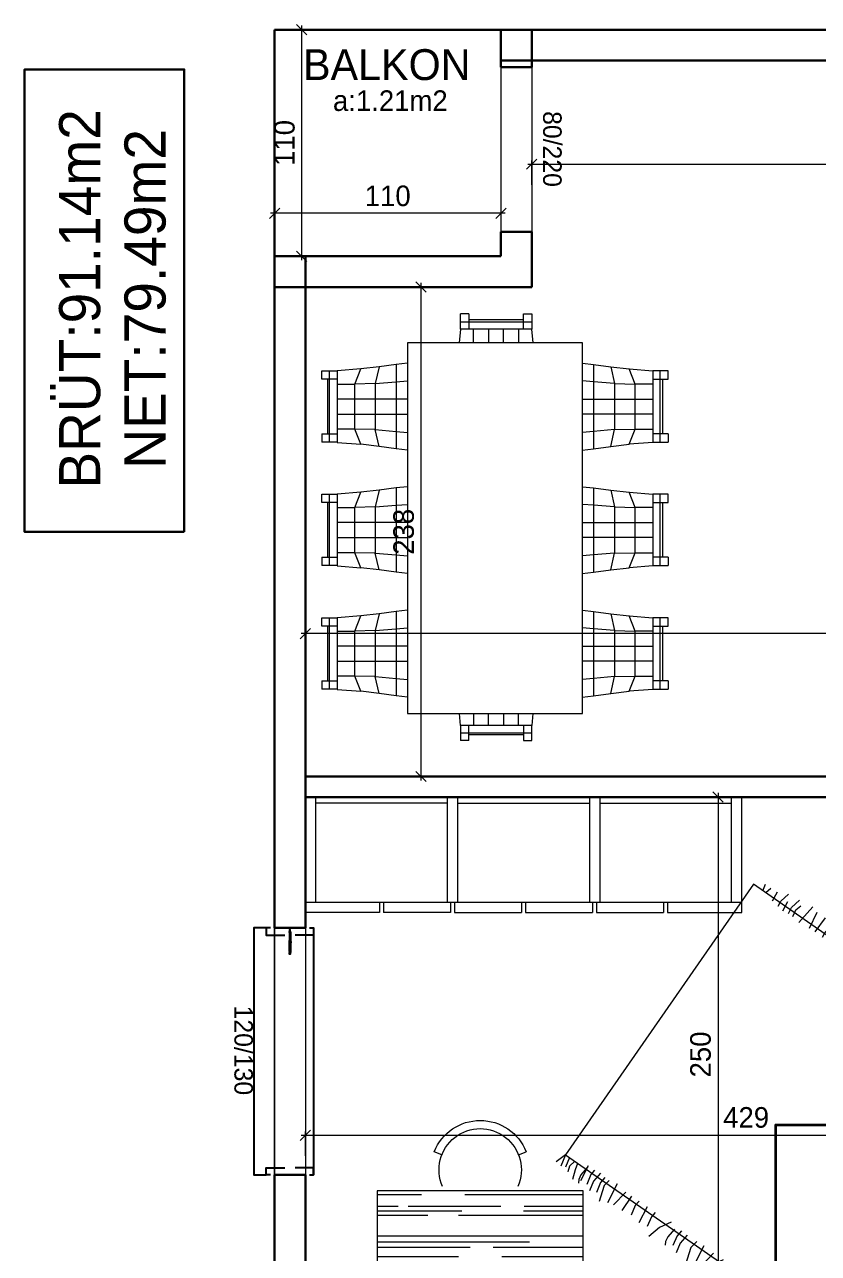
# Model space of a CAD drawing. Header units: centimetres. Extents: x 562865 to 1310255, y -148070 to 32737.
# Drawn here: x 620935 to 621321, y 24569 to 25166 of the extents above; entities that cross this region are included whole.
import ezdxf
from ezdxf.enums import TextEntityAlignment as Align

# ---------------------------------------------------------------- set-up
doc = ezdxf.new("R2010")
doc.units = ezdxf.units.CM
doc.header["$LTSCALE"] = 2.5
doc.layers.get('0').update_dxf_attribs({"color": 86})
for name, color, linetype in [('alan', 7, 'Continuous'), ('kapi-yazi', 7, 'Continuous'), ('mahal', 7, 'Continuous'), ('penc-yazi', 7, 'Continuous'), ('pencere', 7, 'Continuous')]:
    doc.layers.add(name, color=color, linetype=linetype)
for name, color, linetype, lineweight in [('DUVAR', 4, 'Continuous', 30), ('duvar-kesim', 7, 'Continuous', 0), ('GÖRÜNÜŞLER', 96, 'Continuous', 25), ('iç ölçü', 106, 'Continuous', 18)]:
    doc.layers.add(name, color=color, linetype=linetype, lineweight=lineweight)
doc.styles.add('PINAR', font='comic.ttf')
doc.dimstyles.new('TEMİZ ÖLÇÜ', dxfattribs={"dimtxt": 10, "dimasz": 5, "dimexe": 1.8, "dimexo": 0.625, "dimgap": 3, "dimtad": 1, "dimdec": 0, "dimrnd": 0.5, "dimzin": 1, "dimdsep": 46, "dimtxsty": 'PINAR', "dimblk": 'OBLIQUE', "dimcen": 0.9, "dimdle": 2, "dimclrd": 256, "dimclre": 256, "dimclrt": 7, "dimadec": 0, "dimazin": 0, "dimtfac": 1, "dimtdec": 0, "dimtofl": 0, "dimtmove": 2, "dimatfit": 2, "dimfxl": 10, "dimfxlon": 1, "dimlwd": -1, "dimlwe": -1, "dimarcsym": 0})

# ---------------------------------------------------------------- blocks, each defined once
blk = doc.blocks.new('_Oblique')
at = {"color": 0, "linetype": 'ByBlock', "lineweight": -2}
blk.add_line((-0.5, -0.5), (0.5, 0.5), dxfattribs=at)
blk = doc.blocks.new('*D1534')
at = {"layer": 'Defpoints', "color": 0}
for p in [(621669.78, 25090.93), (621071.46, 24974.6), (621071.46, 24869.89)]:
    blk.add_point(p, dxfattribs=at)
at = {"layer": 'iç ölçü'}
for p, q in [((621071.46, 24879.89), (621071.46, 24868.09)), ((621669.78, 24879.89), (621669.78, 24868.09)), ((621671.78, 24869.89), (621069.46, 24869.89))]:
    blk.add_line(p, q, dxfattribs=at)
at = {"layer": 'iç ölçü', "linetype": 'ByBlock', "xscale": 5, "yscale": 5, "zscale": 5, "rotation": 180}
blk.add_blockref('_Oblique', (621071.46, 24869.89), dxfattribs=at)
at = {"layer": 'iç ölçü', "linetype": 'ByBlock', "xscale": 5, "yscale": 5, "zscale": 5}
blk.add_blockref('_Oblique', (621669.78, 24869.89), dxfattribs=at)
at = {"layer": 'iç ölçü', "color": 7, "insert": (621370.62, 24878.44), "char_height": 10, "attachment_point": 5, "style": 'PINAR'}
blk.add_mtext('599', dxfattribs=at)
blk = doc.blocks.new('*D1535')
at = {"layer": 'Defpoints', "color": 0}
for p in [(621669.78, 25097.91), (621669.78, 25090.93), (621181.46, 25085.11)]:
    blk.add_point(p, dxfattribs=at)
at = {"layer": 'iç ölçü'}
for p, q in [((621179.46, 25097.91), (621671.78, 25097.91)), ((621181.46, 25087.91), (621181.46, 25099.71)), ((621669.78, 25091.56), (621669.78, 25099.71))]:
    blk.add_line(p, q, dxfattribs=at)
at = {"layer": 'iç ölçü', "linetype": 'ByBlock', "xscale": 5, "yscale": 5, "zscale": 5, "rotation": 180}
blk.add_blockref('_Oblique', (621181.46, 25097.91), dxfattribs=at)
at = {"layer": 'iç ölçü', "linetype": 'ByBlock', "xscale": 5, "yscale": 5, "zscale": 5}
blk.add_blockref('_Oblique', (621669.78, 25097.91), dxfattribs=at)
at = {"layer": 'iç ölçü', "color": 7, "insert": (621425.62, 25106.51), "char_height": 10, "attachment_point": 5, "style": 'PINAR'}
blk.add_mtext('489', dxfattribs=at)
blk = doc.blocks.new('*D1536')
at = {"layer": 'Defpoints', "color": 0}
for p in [(621118.96, 25038.21), (621118.96, 24800.49), (621127.61, 24800.49)]:
    blk.add_point(p, dxfattribs=at)
at = {"layer": 'iç ölçü'}
for p, q in [((621119.58, 25038.21), (621129.41, 25038.21)), ((621127.61, 25040.21), (621127.61, 24798.49)), ((621119.58, 24800.49), (621129.41, 24800.49))]:
    blk.add_line(p, q, dxfattribs=at)
at = {"layer": 'iç ölçü', "linetype": 'ByBlock', "xscale": 5, "yscale": 5, "zscale": 5}
for p, rotation in [((621127.61, 25038.21), 90), ((621127.61, 24800.49), 270)]:
    blk.add_blockref('_Oblique', p, dxfattribs=dict(at, rotation=rotation))
at = {"layer": 'iç ölçü', "color": 7, "insert": (621119.23, 24919.35), "char_height": 10, "attachment_point": 5, "rotation": 90, "style": 'PINAR'}
blk.add_mtext('238', dxfattribs=at)
blk = doc.blocks.new('*D1537')
at = {"layer": 'Defpoints', "color": 0}
for p in [(621306.88, 24790.49), (621271.96, 24540.49), (621306.88, 24540.49)]:
    blk.add_point(p, dxfattribs=at)
at = {"layer": 'iç ölçü'}
for p, q in [((621281.96, 24790.49), (621270.16, 24790.49)), ((621271.96, 24792.49), (621271.96, 24538.49)), ((621281.96, 24540.49), (621270.16, 24540.49))]:
    blk.add_line(p, q, dxfattribs=at)
at = {"layer": 'iç ölçü', "linetype": 'ByBlock', "xscale": 5, "yscale": 5, "zscale": 5}
for p, rotation in [((621271.96, 24790.49), 90), ((621271.96, 24540.49), 270)]:
    blk.add_blockref('_Oblique', p, dxfattribs=dict(at, rotation=rotation))
at = {"layer": 'iç ölçü', "color": 7, "insert": (621263.49, 24665.49), "char_height": 10, "attachment_point": 5, "rotation": 90, "style": 'PINAR'}
blk.add_mtext('250', dxfattribs=at)
blk = doc.blocks.new('*D1538')
at = {"layer": 'Defpoints', "color": 0}
for p in [(621499.78, 24642.54), (621499.78, 24626.25), (621071.46, 24504)]:
    blk.add_point(p, dxfattribs=at)
at = {"layer": 'iç ölçü'}
for p, q in [((621499.78, 24636.25), (621499.78, 24624.45)), ((621069.46, 24626.25), (621501.78, 24626.25)), ((621071.46, 24616.25), (621071.46, 24628.05))]:
    blk.add_line(p, q, dxfattribs=at)
at = {"layer": 'iç ölçü', "linetype": 'ByBlock', "xscale": 5, "yscale": 5, "zscale": 5, "rotation": 180}
blk.add_blockref('_Oblique', (621071.46, 24626.25), dxfattribs=at)
at = {"layer": 'iç ölçü', "linetype": 'ByBlock', "xscale": 5, "yscale": 5, "zscale": 5}
blk.add_blockref('_Oblique', (621499.78, 24626.25), dxfattribs=at)
at = {"layer": 'iç ölçü', "color": 7, "insert": (621285.62, 24634.85), "char_height": 10, "attachment_point": 5, "style": 'PINAR'}
blk.add_mtext('429', dxfattribs=at)
blk = doc.blocks.new('*D1545')
at = {"layer": 'Defpoints', "color": 0}
for p in [(621056.46, 25108.21), (621166.46, 25108.21), (621056.46, 25074.05)]:
    blk.add_point(p, dxfattribs=at)
at = {"layer": 'iç ölçü'}
for p, q in [((621056.46, 25084.05), (621056.46, 25072.25)), ((621166.46, 25084.05), (621166.46, 25072.25)), ((621168.46, 25074.05), (621054.46, 25074.05))]:
    blk.add_line(p, q, dxfattribs=at)
at = {"layer": 'iç ölçü', "linetype": 'ByBlock', "xscale": 5, "yscale": 5, "zscale": 5, "rotation": 180}
blk.add_blockref('_Oblique', (621056.46, 25074.05), dxfattribs=at)
at = {"layer": 'iç ölçü', "linetype": 'ByBlock', "xscale": 5, "yscale": 5, "zscale": 5}
blk.add_blockref('_Oblique', (621166.46, 25074.05), dxfattribs=at)
at = {"layer": 'iç ölçü', "color": 7, "insert": (621111.46, 25082.46), "char_height": 10, "attachment_point": 5, "style": 'PINAR'}
blk.add_mtext('110', dxfattribs=at)
blk = doc.blocks.new('*D1546')
at = {"layer": 'Defpoints', "color": 0}
for p in [(621063.5, 25163.21), (621069.71, 25163.21), (621063.5, 25053.21)]:
    blk.add_point(p, dxfattribs=at)
at = {"layer": 'iç ölçü'}
for p, q in [((621069.71, 25051.21), (621069.71, 25165.21)), ((621064.13, 25163.21), (621071.51, 25163.21)), ((621064.13, 25053.21), (621071.51, 25053.21))]:
    blk.add_line(p, q, dxfattribs=at)
at = {"layer": 'iç ölçü', "linetype": 'ByBlock', "xscale": 5, "yscale": 5, "zscale": 5}
for p, rotation in [((621069.71, 25163.21), 90), ((621069.71, 25053.21), 270)]:
    blk.add_blockref('_Oblique', p, dxfattribs=dict(at, rotation=rotation))
at = {"layer": 'iç ölçü', "color": 7, "insert": (621061.3, 25108.21), "char_height": 10, "attachment_point": 5, "rotation": 90, "style": 'PINAR'}
blk.add_mtext('110', dxfattribs=at)
blk = doc.blocks.new('Yatak-1b')
for p, q in [((-41.84, 200), (-41.84, 162)), ((-3.84, 200), (-41.84, 200)), ((-41.34, 199.5), (-41.34, 162.5)), ((-4.34, 199.5), (-41.34, 199.5)), ((-4.34, 162.5), (-4.34, 199.5)), ((-3.84, 162), (-3.84, 200)), ((91, 200), (0, 200)), ((0, 200), (0, 0)), ((91, 135.49), (91, 200)), ((-3.84, 162), (-41.84, 162)), ((-41.34, 162.5), (-4.34, 162.5)), ((91, 135.49), (91, 0)), ((91, 0), (0, 0))]:
    blk.add_line(p, q)
at = {"color": 33}
for p, q in [((-30.61, 192.93), (-30.61, 200)), ((-38.77, 190.26), (-38.52, 192.73)), ((-32.82, 181.86), (-30.61, 192.93)), ((-38.77, 162), (-38.77, 190.26)), ((-18.26, 190.4), (-18.88, 190.01)), ((-17.64, 190.01), (-18.26, 190.4)), ((-32.82, 162), (-32.82, 181.86)), ((-25.94, 178.05), (-26.6, 162)), ((-11.02, 178.05), (-10.96, 162)), ((-18.88, 166.12), (-18.26, 165.73)), ((-18.26, 165.73), (-17.64, 166.12)), ((0, 160.94), (75.67, 111.85)), ((0, 160.94), (91, 134.01)), ((75.67, 111.85), (89.99, 133.93))]:
    blk.add_line(p, q, dxfattribs=at)
at = {"color": 8}
for p, q in [((0.6, 160.76), (0.6, 0)), ((89.99, 0), (89.99, 133.93)), ((-49.19, 83.08), (-56.71, 89.9)), ((-47.07, 89.15), (-50.79, 90.94)), ((-59.17, 81.3), (-62.11, 85.23)), ((-51.11, 80.31), (-58.63, 87.13)), ((-47.74, 85.17), (-56.13, 89.18)), ((-61.26, 74.95), (-64.74, 78.69)), ((-57.12, 78.8), (-59.17, 81.3)), ((-53.41, 77.01), (-57.12, 78.8)), ((-63.33, 72.44), (-67.89, 74.95)), ((-61.55, 67.53), (-65.89, 69.88)), ((-69.04, 54.26), (-76.67, 61.18)), ((-65.78, 59.22), (-74.17, 63.22)), ((-62.52, 63.9), (-68.03, 64.28)), ((-75.16, 52.84), (-77.21, 55.35)), ((-65.81, 55.34), (-68.75, 59.28)), ((-79.54, 45.15), (-83.02, 48.9)), ((-79.3, 48.99), (-82.78, 52.74)), ((-74.74, 46.49), (-79.3, 48.99)), ((-71.45, 51.06), (-75.16, 52.84)), ((-85.76, 45.75), (-86.51, 47.37)), ((-83.93, 43.92), (-85.76, 45.75)), ((-79.59, 41.57), (-83.93, 43.92)), ((-76.66, 43.57), (-79.54, 45.15)), ((-86.12, 35.9), (-92.56, 38.14)), ((-86.07, 38.32), (-92.51, 40.57)), ((-87.99, 32.08), (-91.46, 35.83)), ((-79.85, 37.9), (-86.07, 38.32)), ((-95.29, 26.97), (-98.24, 30.9)), ((-88.24, 26.9), (-94.75, 32.8)), ((-85.56, 30.75), (-87.99, 32.08)), ((-93.5, 19.33), (-100.38, 24.33)), ((-93.4, 24.29), (-96.88, 28.04)), ((-90.98, 22.96), (-93.4, 24.29)), ((-98.05, 11.36), (-105.67, 18.28)), ((-95.4, 16.61), (-103.17, 20.32)), ((-104.17, 9.94), (-106.21, 12.44)), ((-108.44, 2.66), (-111.92, 6.4)), ((-105.41, 7.93), (-108.89, 11.68)), ((-103.74, 3.58), (-108.3, 6.09)), ((-102.53, 6.35), (-105.41, 7.93)), ((-101.07, 8.45), (-104.17, 9.94)), ((-108.59, -1.33), (-112.93, 1.02)), ((-106.02, 1.32), (-108.44, 2.66)), ((89.99, 0.6), (0, 0.6)), ((-113.47, -6.12), (-116.77, -4.82)), ((-112.66, -4.63), (-114.7, -2.13)), ((80.54, -4), (87.22, -10.46)), ((77.17, -8.85), (86.18, -13.52)), ((71.74, -16.83), (75.67, -20.23)), ((74.87, -12.16), (77.84, -15.01)), ((77.84, -15.01), (80.9, -16.06)), ((68.82, -23.09), (72.54, -26.34)), ((75.67, -20.23), (80.4, -22.19)), ((65.76, -25.26), (68.03, -30.3)), ((72.54, -26.34), (74.88, -27.42)), ((74.88, -27.42), (76.67, -27.55)), ((59, -34.74), (68.14, -39.47)), ((62.51, -29.95), (69.18, -36.42)), ((68.03, -30.3), (72.38, -35.55)), ((56.83, -38.11), (59.8, -40.97)), ((59.8, -40.97), (62.86, -42.01)), ((51.63, -45.6), (54.12, -47.75)), ((53.7, -42.79), (57.63, -46.19)), ((57.63, -46.19), (62.36, -48.14)), ((62.86, -42.01), (67.57, -43.4)), ((47.43, -50.57), (49.99, -56.25)), ((50.78, -49.05), (54.5, -52.29)), ((54.12, -47.75), (58.84, -49.71)), ((54.5, -52.29), (56.84, -53.37)), ((56.84, -53.37), (58.63, -53.51)), ((42.72, -58.41), (44.81, -60.22)), ((49.99, -56.25), (54.34, -61.5)), ((40.04, -62.27), (47.84, -66.31)), ((44.81, -60.22), (49.53, -62.18)), ((34.78, -69.84), (41.86, -74.54)), ((37.31, -66.2), (39.4, -68.01)), ((39.4, -68.01), (44.12, -69.97)), ((28.89, -76.87), (38.03, -81.61)), ((32.89, -72.56), (39.08, -78.55)), ((25.76, -82.82), (28.25, -84.97)), ((27.22, -80.72), (29.7, -83.1)), ((29.7, -83.1), (32.75, -84.15)), ((22.27, -87.84), (24.36, -89.65)), ((23.59, -84.92), (27.53, -88.32)), ((27.53, -88.32), (32.25, -90.28)), ((28.25, -84.97), (32.97, -86.93)), ((32.75, -84.15), (37.47, -85.53)), ((20.13, -90.91), (27.33, -94.64)), ((20.67, -91.18), (24.39, -94.43)), ((24.36, -89.65), (29.08, -91.61)), ((24.39, -94.43), (26.74, -95.51)), ((16.04, -99.92), (20.76, -101.87)), ((17.89, -97.42), (20.25, -100.06)), ((19, -96.14), (22.05, -97.19)), ((20.25, -100.06), (22.93, -100.82)), ((22.05, -97.19), (26.77, -98.57)), ((22.93, -100.82), (23.01, -100.87)), ((26.74, -95.51), (28.52, -95.64)), ((14.74, -101.98), (20.3, -104.23)), ((14.74, -101.98), (18.18, -106.4))]:
    blk.add_line(p, q, dxfattribs=at)
at = {"color": 33}
blk.add_lwpolyline([(0.6, 58.91), (-45.85, 91.2), (-116.64, -10.66), (14.74, -101.98), (85.53, -0.12), (84.49, 0.6)], dxfattribs=at)
for centre, radius, start, end in [((-23.6, 191.24), 15, 154.00852, 174.28557), ((56.8, 185.92), 82.34, 170.15442, 174.01793), ((-94.18, 185.92), 82.75, 5.98206, 9.79577), ((131.89, 178.05), 157.84, 174.01794, 180), ((-169.27, 178.05), 158.25, 0, 5.98207), ((-66.67, 177.87), 82.89, 349.57411, 10.42589), ((42.35, 412.24), 221.09, 262.85499, 277.14501), ((205.69, 177.87), 136.67, 173.69908, 186.30092), ((13.83, 180.53), 34.29, 169.47569, 175.59966), ((-5.93, 184.2), 14.19, 155.8434, 169.47569), ((-30.59, 184.2), 14.19, 10.52432, 24.15659), ((-50.35, 180.53), 34.29, 4.40038, 10.52429), ((45.83, 178.06), 66.38, 175.59963, 180), ((-82.35, 178.06), 66.38, 0, 4.40034), ((45.83, 178.06), 66.38, 180, 184.40034), ((-82.35, 178.06), 66.38, 355.59963, 0), ((13.83, 175.6), 34.29, 184.40038, 190.52429), ((-5.93, 171.93), 14.19, 190.5243, 204.1566), ((-30.59, 171.93), 14.19, 335.8434, 349.47569), ((-50.35, 175.6), 34.29, 349.4757, 355.59966), ((42.35, -94.99), 259.31, 83.91241, 96.08759)]:
    blk.add_arc(centre, radius, start, end, dxfattribs=at)
blk = doc.blocks.new('A$C355D1F9A')
for p, q in [((0, 0), (0, 212)), ((56, 212), (0, 212)), ((51, 212), (51, 0)), ((56, 176), (56, 212)), ((51, 207), (0, 207)), ((3, 143), (3, 207)), ((51, 176), (56, 176)), ((51, 174), (56, 174)), ((56, 141.5), (56, 174)), ((51, 143), (0, 143)), ((51, 138), (0, 138)), ((3, 138), (3, 74)), ((51, 141.5), (56, 141.5)), ((51, 139.5), (56, 139.5)), ((56, 139.5), (56, 107)), ((51, 107), (56, 107)), ((51, 105), (56, 105)), ((56, 105), (56, 72.5)), ((0, 74), (51, 74)), ((51, 72.5), (56, 72.5)), ((0, 69), (51, 69)), ((3, 69), (3, 5)), ((51, 70.5), (56, 70.5)), ((56, 70.5), (56, 38)), ((51, 38), (56, 38)), ((51, 36), (56, 36)), ((56, 36), (56, 0)), ((51, 5), (0, 5)), ((56, 0), (0, 0))]:
    blk.add_line(p, q)
blk = doc.blocks.new('Table-4')
at = {"color": 33}
for p, q in [((-18.61, 72.46), (-22.33, 73.93)), ((18.61, 72.46), (22.33, 73.93)), ((-50, 0), (-50, 55)), ((-50, 55), (50, 55)), ((50, 55), (50, 0)), ((50, 0), (-50, 0))]:
    blk.add_line(p, q, dxfattribs=at)
at = {"color": 8}
for p, q in [((-50, 52.95), (7.5, 52.95)), ((28.5, 52.95), (50, 52.95)), ((-50, 47.4), (-21.3, 47.4)), ((-50, 45), (-21, 45)), ((-49.5, 42.9), (10.5, 42.9)), ((-10.05, 47.4), (34.95, 47.4)), ((9, 45), (50, 45)), ((25.5, 42.9), (50, 42.9)), ((39.9, 47.4), (50, 47.4)), ((-50, 32.85), (50, 32.85)), ((-24, 30), (50, 30)), ((-50, 27.45), (-6.3, 27.45)), ((4.95, 27.45), (49.95, 27.45)), ((-50, 22.8), (-10.5, 22.8)), ((10.5, 22.8), (50, 22.8)), ((-50, 15), (18, 15)), ((-50, 12.75), (-7.5, 12.75)), ((7.5, 12.75), (50, 12.75)), ((33, 15), (50, 15)), ((-50, 7.5), (8.7, 7.5)), ((19.95, 7.5), (50, 7.5)), ((-50, 2.7), (49.5, 2.7))]:
    blk.add_line(p, q, dxfattribs=at)
at = {"color": 33}
blk.add_arc((0, 65.13), 24, 21.5068, 158.4932, dxfattribs=at)
at = {"color": 0}
blk.add_arc((0, 65.13), 20, 336.31075, 203.68925, dxfattribs=at)
blk = doc.blocks.new('fm-win2')
at = {"color": 8, "linetype": 'Continuous'}
for p, q in [((11, 1.4), (11, 0.2)), ((11, 1.4), (54.3, 1.4)), ((11, 0.2), (54.3, 0.2)), ((12, 1.4), (12, 0.2)), ((12.8, 3), (52.5, 3)), ((53.3, 1.4), (53.3, 0.2)), ((54.3, 1.4), (54.3, 0.2)), ((63.9, 0.3), (63.9, -0.9)), ((63.9, 0.3), (103.2, 0.3)), ((64.9, 0.3), (64.9, -0.9)), ((102.2, 0.3), (102.2, -0.9)), ((103.2, 0.3), (103.2, -0.9)), ((12.9, -1.9), (52.3, -1.9)), ((63.9, -0.9), (103.2, -0.9)), ((65.4, -3.3), (101.6, -3.3))]:
    blk.add_line(p, q, dxfattribs=at)
at = {"linetype": 'Continuous'}
for points in [[(7, -1.8), (0, -1.8), (0, 1.8), (7, 1.8)], [(7.5, -1.7), (7.5, -0.1), (7.2, -0.1), (7.2, 0.2), (7.5, 0.2), (7.5, 0.7), (7.2, 0.7), (7.2, 1), (7.5, 1), (7.5, 2), (6.2, 2), (6.2, 2.7), (5.6, 2.7), (5.5, 2), (5.2, 2), (5.4, 3), (12.5, 3), (12.7, 2), (12.4, 2), (12.3, 2.7), (11.7, 2.7), (11.7, 2), (10.5, 2), (10.5, 1), (10.8, 1), (10.8, 0.7), (10.5, 0.7), (10.5, 0.2), (10.8, 0.2), (10.8, -0.1), (10.5, -0.1), (10.5, -1.7), (10.8, -1.7), (10.8, -2), (7.2, -2), (7.2, -1.7)], [(58, 2), (59.2, 2), (59.2, 2.7), (59.8, 2.7), (59.9, 2), (60.2, 2), (60, 3), (52.8, 3), (52.6, 2), (52.9, 2), (53, 2.7), (53.5, 2.7), (53.5, 2), (54.7, 2), (54.7, 1), (54.4, 1), (54.4, 0.7), (54.7, 0.7), (54.7, 0.2), (54.4, 0.2), (54.4, -0.1), (54.7, -0.1), (54.7, -1.7), (54.4, -1.7), (54.4, -2), (58.3, -2), (58.3, -1.7), (58, -1.7), (58, -0.1), (58.3, -0.1), (58.3, 0.2), (58, 0.2), (58, 0.7), (58.3, 0.7), (58.3, 1), (58, 1)], [(63.1, -1.2), (63.1, 0.9), (63.9, 0.9), (63.9, 1.6), (64.4, 1.6), (64.5, 0.9), (64.9, 0.9), (64.7, 1.9), (59.8, 1.9), (59.8, 1.6), (59.9, 1.6), (59.9, 0.8), (59.1, 0.8), (59.1, -0.2), (60.1, -0.2), (60.1, -1.8), (59.1, -1.8), (59.1, -2.3), (57.5, -2.3), (57.5, -3.5), (63.4, -3.5), (63.4, -3.2), (63.1, -3.2), (63.1, -1.4), (63.4, -1.4), (63.4, -1.2)], [(104, -1.4), (103.7, -1.4), (103.7, -1.2), (104, -1.2), (104, 0.9), (103.1, 0.9), (103.1, 1.6), (102.6, 1.6), (102.5, 0.9), (102.2, 0.9), (102.4, 1.9), (107.3, 1.9), (107.3, 1.6), (107.2, 1.6), (107.2, 0.8), (108, 0.8), (108, -0.2), (107, -0.2), (107, -1.8), (108, -1.8), (108, -2.3), (109.5, -2.3), (109.5, -3.5), (103.7, -3.5), (103.7, -3.2), (104, -3.2)], [(109, 0.7), (108.7, 0.7), (108.7, 1), (109, 1), (109, 2), (107.8, 2), (107.8, 2.7), (107.2, 2.7), (107.1, 2), (106.8, 2), (107, 3), (114.4, 3), (114.6, 2), (114.2, 2), (114.1, 2.7), (113.6, 2.7), (113.6, 2), (112.3, 2), (112.3, 1), (112.6, 1), (112.6, 0.7), (112.3, 0.7), (112.3, 0.2), (112.6, 0.2), (112.6, -0.1), (112.3, -0.1), (112.3, -1.7), (112.6, -1.7), (112.6, -2), (108.7, -2), (108.7, -1.7), (109, -1.7), (109, -0.1), (108.7, -0.1), (108.7, 0.2), (109, 0.2)], [(113, -1.8), (120, -1.8), (120, 1.8), (113, 1.8)]]:
    blk.add_lwpolyline(points, close=True, dxfattribs=at)
at = {"color": 8, "linetype": 'Continuous'}
blk.add_lwpolyline([(63.4, 1.9), (65.2, 3.7), (101.8, 3.7), (103.6, 1.9)], dxfattribs=at)
for points in [[(10.9, -1.4), (10.9, -1.9), (12.6, -1.9), (12.6, -0.5), (12.3, -0.5), (12.3, -1), (11.8, -1), (11.8, -0.5), (11.5, -0.5), (11.5, -1.1), (10.7, -1.1), (10.7, -0.5), (10.6, -0.5), (10.6, -1.4)], [(54.3, -1.4), (54.3, -1.9), (52.6, -1.9), (52.6, -0.5), (52.9, -0.5), (52.9, -1), (53.4, -1), (53.4, -0.5), (53.7, -0.5), (53.7, -1.1), (54.5, -1.1), (54.5, -0.5), (54.6, -0.5), (54.6, -1.4)], [(63.2, -2.4), (63.5, -2.4), (63.5, -3.3), (65.2, -3.3), (65.2, -1.6), (64.9, -1.6), (64.9, -2.1), (64.4, -2.1), (64.4, -1.6), (64.1, -1.6), (64.1, -2.1), (63.3, -2.1), (63.3, -1.6), (63.2, -1.6)], [(103.9, -2.4), (103.6, -2.4), (103.6, -3.3), (101.9, -3.3), (101.9, -1.6), (102.2, -1.6), (102.2, -2.1), (102.7, -2.1), (102.7, -1.6), (103, -1.6), (103, -2.1), (103.8, -2.1), (103.8, -1.6), (103.9, -1.6)]]:
    blk.add_lwpolyline(points, close=True, dxfattribs=at)
blk = doc.blocks.new('A$C29BB3DDB')
at = {"color": 33}
for p, q in [((66.2, 207.23), (66.2, 199.8)), ((70.21, 207.23), (66.2, 207.23)), ((100.78, 203.42), (66.2, 203.42)), ((70.21, 199.8), (70.21, 207.23)), ((70.21, 204.47), (96.77, 204.47)), ((96.77, 207.23), (96.77, 199.8)), ((96.77, 207.23), (100.78, 207.23)), ((100.78, 199.8), (100.78, 207.23)), ((66.13, 199.8), (100.91, 199.8)), ((0, 179.59), (7.43, 179.59)), ((0, 175.58), (0, 179.59)), ((3.81, 145.01), (3.81, 179.59)), ((7.43, 179.66), (7.43, 144.88)), ((160.8, 179.66), (160.8, 144.88)), ((168.23, 179.59), (160.8, 179.59)), ((164.41, 145.01), (164.41, 179.59)), ((168.23, 175.58), (168.23, 179.59)), ((7.43, 175.58), (0, 175.58)), ((2.76, 175.58), (2.76, 149.02)), ((160.8, 175.58), (168.23, 175.58)), ((165.46, 175.58), (165.46, 149.02)), ((0, 149.02), (7.43, 149.02)), ((0, 149.02), (0, 145.01)), ((7.43, 145.01), (0, 145.01)), ((168.23, 149.02), (160.8, 149.02)), ((160.8, 145.01), (168.23, 145.01)), ((168.23, 149.02), (168.23, 145.01)), ((0, 119.64), (7.43, 119.64)), ((0, 115.63), (0, 119.64)), ((3.81, 85.06), (3.81, 119.64)), ((7.43, 119.7), (7.43, 84.93)), ((160.8, 119.7), (160.8, 84.93)), ((168.23, 119.64), (160.8, 119.64)), ((164.41, 85.06), (164.41, 119.64)), ((168.23, 115.63), (168.23, 119.64)), ((7.43, 115.63), (0, 115.63)), ((2.76, 115.63), (2.76, 89.07)), ((160.8, 115.63), (168.23, 115.63)), ((165.46, 115.63), (165.46, 89.07)), ((0, 89.07), (7.43, 89.07)), ((0, 89.07), (0, 85.06)), ((7.43, 85.06), (0, 85.06)), ((168.23, 89.07), (160.8, 89.07)), ((160.8, 85.06), (168.23, 85.06)), ((168.23, 89.07), (168.23, 85.06)), ((0, 59.62), (7.43, 59.62)), ((0, 55.61), (0, 59.62)), ((7.43, 55.61), (0, 55.61)), ((2.76, 55.61), (2.76, 29.05)), ((3.81, 25.04), (3.81, 59.62)), ((7.43, 59.68), (7.43, 24.91)), ((160.8, 59.68), (160.8, 24.91)), ((168.23, 59.62), (160.8, 59.62)), ((160.8, 55.61), (168.23, 55.61)), ((164.41, 25.04), (164.41, 59.62)), ((165.46, 55.61), (165.46, 29.05)), ((168.23, 55.61), (168.23, 59.62)), ((0, 29.05), (7.43, 29.05)), ((0, 29.05), (0, 25.04)), ((7.43, 25.04), (0, 25.04)), ((168.23, 29.05), (160.8, 29.05)), ((160.8, 25.04), (168.23, 25.04)), ((168.23, 29.05), (168.23, 25.04)), ((66.13, 7.43), (100.91, 7.43)), ((66.2, 0), (66.2, 7.43)), ((70.21, 7.43), (70.21, 0)), ((96.77, 0), (96.77, 7.43)), ((100.78, 7.43), (100.78, 0)), ((100.78, 3.81), (66.2, 3.81)), ((70.21, 2.76), (96.77, 2.76)), ((70.21, 0), (66.2, 0)), ((96.77, 0), (100.78, 0))]:
    blk.add_line(p, q, dxfattribs=at)
for p, q in [((65.6, 193.2), (66.13, 199.8)), ((72.58, 199.8), (72.58, 193.2)), ((79.87, 193.2), (79.87, 199.8)), ((87.17, 199.8), (87.17, 193.2)), ((94.53, 193.2), (94.53, 199.8)), ((100.91, 199.8), (101.44, 193.2)), ((41.61, 13.21), (41.61, 193.2)), ((41.61, 193.2), (126.61, 193.2)), ((126.61, 193.2), (126.61, 13.21)), ((18.93, 180.58), (7.43, 179.66)), ((15.97, 173.21), (18.93, 180.58)), ((27.81, 181.63), (18.93, 180.58)), ((27.81, 181.63), (25.97, 173.48)), ((36.16, 182.68), (27.81, 181.63)), ((41.61, 183.27), (36.16, 182.68)), ((36.16, 182.68), (36.16, 141.79)), ((126.61, 183.27), (132.07, 182.68)), ((132.07, 182.68), (132.07, 141.79)), ((132.07, 182.68), (140.42, 181.63)), ((140.42, 181.63), (142.26, 173.48)), ((140.42, 181.63), (149.29, 180.58)), ((152.25, 173.21), (149.29, 180.58)), ((149.29, 180.58), (160.8, 179.66)), ((7.43, 173.21), (15.97, 173.21)), ((25.97, 173.48), (15.97, 173.21)), ((15.97, 151.26), (15.97, 173.21)), ((25.97, 173.48), (36.16, 174.33)), ((25.97, 173.48), (25.97, 151.06)), ((36.16, 174.33), (41.61, 174.73)), ((132.07, 174.33), (126.61, 174.73)), ((142.26, 173.48), (132.07, 174.33)), ((142.26, 173.48), (152.25, 173.21)), ((142.26, 173.48), (142.26, 151.06)), ((152.25, 151.26), (152.25, 173.21)), ((160.8, 173.21), (152.25, 173.21)), ((41.61, 165.92), (7.43, 165.92)), ((126.61, 165.92), (160.8, 165.92)), ((7.43, 158.62), (41.61, 158.62)), ((160.8, 158.62), (126.61, 158.62)), ((15.97, 151.26), (7.43, 151.26)), ((25.97, 151.06), (15.97, 151.26)), ((18.93, 143.96), (15.97, 151.26)), ((27.81, 142.91), (25.97, 151.06)), ((25.97, 151.06), (36.16, 150.21)), ((36.16, 150.21), (41.61, 149.68)), ((132.07, 150.21), (126.61, 149.68)), ((142.26, 151.06), (132.07, 150.21)), ((140.42, 142.91), (142.26, 151.06)), ((142.26, 151.06), (152.25, 151.26)), ((149.29, 143.96), (152.25, 151.26)), ((152.25, 151.26), (160.8, 151.26)), ((7.43, 144.88), (18.93, 143.96)), ((27.81, 142.91), (18.93, 143.96)), ((140.42, 142.91), (149.29, 143.96)), ((160.8, 144.88), (149.29, 143.96)), ((36.16, 141.79), (27.81, 142.91)), ((41.68, 141.13), (36.16, 141.79)), ((126.55, 141.13), (132.07, 141.79)), ((132.07, 141.79), (140.42, 142.91)), ((18.93, 120.62), (7.43, 119.7)), ((15.97, 113.26), (18.93, 120.62)), ((27.81, 121.68), (18.93, 120.62)), ((27.81, 121.68), (25.97, 113.52)), ((36.16, 122.73), (27.81, 121.68)), ((41.61, 123.32), (36.16, 122.73)), ((36.16, 122.73), (36.16, 81.84)), ((126.61, 123.32), (132.07, 122.73)), ((132.07, 122.73), (132.07, 81.84)), ((132.07, 122.73), (140.42, 121.68)), ((140.42, 121.68), (149.29, 120.62)), ((140.42, 121.68), (142.26, 113.52)), ((152.25, 113.26), (149.29, 120.62)), ((149.29, 120.62), (160.8, 119.7)), ((25.97, 113.52), (15.97, 113.26)), ((25.97, 113.52), (36.16, 114.38)), ((25.97, 113.52), (25.97, 91.11)), ((36.16, 114.38), (41.61, 114.77)), ((132.07, 114.38), (126.61, 114.77)), ((142.26, 113.52), (132.07, 114.38)), ((142.26, 113.52), (152.25, 113.26)), ((142.26, 113.52), (142.26, 91.11)), ((7.43, 113.26), (15.97, 113.26)), ((15.97, 91.3), (15.97, 113.26)), ((152.25, 91.3), (152.25, 113.26)), ((160.8, 113.26), (152.25, 113.26)), ((41.61, 105.96), (7.43, 105.96)), ((126.61, 105.96), (160.8, 105.96)), ((7.43, 98.67), (41.61, 98.67)), ((160.8, 98.67), (126.61, 98.67)), ((15.97, 91.3), (7.43, 91.3)), ((25.97, 91.11), (15.97, 91.3)), ((18.93, 84.01), (15.97, 91.3)), ((27.81, 82.96), (25.97, 91.11)), ((25.97, 91.11), (36.16, 90.25)), ((36.16, 90.25), (41.61, 89.73)), ((132.07, 90.25), (126.61, 89.73)), ((142.26, 91.11), (132.07, 90.25)), ((140.42, 82.96), (142.26, 91.11)), ((142.26, 91.11), (152.25, 91.3)), ((149.29, 84.01), (152.25, 91.3)), ((152.25, 91.3), (160.8, 91.3)), ((7.43, 84.93), (18.93, 84.01)), ((27.81, 82.96), (18.93, 84.01)), ((140.42, 82.96), (149.29, 84.01)), ((160.8, 84.93), (149.29, 84.01)), ((36.16, 81.84), (27.81, 82.96)), ((41.68, 81.18), (36.16, 81.84)), ((126.55, 81.18), (132.07, 81.84)), ((132.07, 81.84), (140.42, 82.96)), ((18.93, 60.6), (7.43, 59.68)), ((15.97, 53.24), (18.93, 60.6)), ((27.81, 61.66), (18.93, 60.6)), ((27.81, 61.66), (25.97, 53.5)), ((36.16, 62.71), (27.81, 61.66)), ((41.61, 63.3), (36.16, 62.71)), ((36.16, 62.71), (36.16, 21.82)), ((126.61, 63.3), (132.07, 62.71)), ((132.07, 62.71), (132.07, 21.82)), ((132.07, 62.71), (140.42, 61.66)), ((140.42, 61.66), (149.29, 60.6)), ((140.42, 61.66), (142.26, 53.5)), ((149.29, 60.6), (160.8, 59.68)), ((152.25, 53.24), (149.29, 60.6)), ((25.97, 53.5), (36.16, 54.36)), ((36.16, 54.36), (41.61, 54.75)), ((132.07, 54.36), (126.61, 54.75)), ((142.26, 53.5), (132.07, 54.36)), ((7.43, 53.24), (15.97, 53.24)), ((25.97, 53.5), (15.97, 53.24)), ((15.97, 31.29), (15.97, 53.24)), ((25.97, 53.5), (25.97, 31.09)), ((142.26, 53.5), (142.26, 31.09)), ((142.26, 53.5), (152.25, 53.24)), ((152.25, 31.29), (152.25, 53.24)), ((160.8, 53.24), (152.25, 53.24)), ((41.61, 45.94), (7.43, 45.94)), ((126.61, 45.94), (160.8, 45.94)), ((7.43, 38.65), (41.61, 38.65)), ((160.8, 38.65), (126.61, 38.65)), ((15.97, 31.29), (7.43, 31.29)), ((25.97, 31.09), (15.97, 31.29)), ((18.93, 23.99), (15.97, 31.29)), ((25.97, 31.09), (36.16, 30.23)), ((27.81, 22.94), (25.97, 31.09)), ((36.16, 30.23), (41.61, 29.71)), ((132.07, 30.23), (126.61, 29.71)), ((142.26, 31.09), (132.07, 30.23)), ((140.42, 22.94), (142.26, 31.09)), ((142.26, 31.09), (152.25, 31.29)), ((149.29, 23.99), (152.25, 31.29)), ((152.25, 31.29), (160.8, 31.29)), ((7.43, 24.91), (18.93, 23.99)), ((27.81, 22.94), (18.93, 23.99)), ((140.42, 22.94), (149.29, 23.99)), ((160.8, 24.91), (149.29, 23.99)), ((36.16, 21.82), (27.81, 22.94)), ((41.68, 21.16), (36.16, 21.82)), ((126.55, 21.16), (132.07, 21.82)), ((132.07, 21.82), (140.42, 22.94)), ((126.61, 13.21), (41.61, 13.21)), ((65.67, 13.21), (66.13, 7.43)), ((72.58, 7.43), (72.58, 13.21)), ((79.87, 13.21), (79.87, 7.43)), ((87.17, 7.43), (87.17, 13.21)), ((94.53, 13.21), (94.53, 7.43)), ((100.91, 7.43), (101.37, 13.21))]:
    blk.add_line(p, q)

msp = doc.modelspace()

# ---------------------------------------------------------------- linework, layer by layer
at = {"layer": 'DUVAR'}
for p, q in [((621780.1, 25163.21), (621056.46, 25163.21)), ((621056.46, 25163.21), (621056.46, 24726.95)), ((621166.46, 25144.98), (621166.46, 25163.21)), ((621181.46, 25144.98), (621181.46, 25163.21)), ((621780.1, 25148.21), (621166.46, 25148.21)), ((621166.46, 25144.98), (621181.46, 25144.98)), ((621166.46, 25053.21), (621166.46, 25064.98)), ((621166.46, 25064.98), (621181.46, 25064.98)), ((621181.46, 25038.21), (621181.46, 25064.98)), ((621166.46, 25053.21), (621056.46, 25053.21)), ((621071.46, 25053.21), (621071.46, 24726.95)), ((621181.46, 25038.21), (621056.46, 25038.21)), ((621568.68, 24800.49), (621071.46, 24800.49)), ((621568.68, 24790.49), (621071.46, 24790.49)), ((621071.46, 24726.95), (621056.46, 24726.95)), ((621056.46, 24606.95), (621056.46, 24285.49)), ((621071.46, 24606.95), (621056.46, 24606.95)), ((621071.46, 24606.95), (621071.46, 24530.49))]:
    msp.add_line(p, q, dxfattribs=at)
at = {"layer": 'duvar-kesim'}
for p, q in [((621166.46, 25144.98), (621166.46, 25064.98)), ((621181.46, 25144.98), (621181.46, 25064.98)), ((621056.46, 24726.95), (621056.46, 24606.95)), ((621071.46, 24726.95), (621071.46, 24606.95))]:
    msp.add_line(p, q, dxfattribs=at)
at = {"layer": 'GÖRÜNÜŞLER', "lineweight": 30}
msp.add_lwpolyline([(621012.58, 24919.31), (621012.58, 25143.89), (620935.01, 25143.89), (620935.01, 24919.31)], close=True, dxfattribs=at)
at = {"layer": 'iç ölçü'}
msp.add_lwpolyline([(621671.78, 23945.49), (621671.78, 24285.49), (621056.46, 24285.49), (621056.46, 25163.21), (621976.78, 25163.21)], dxfattribs=at)
at = {"layer": 'pencere'}
for points in [[(621052.46, 24726.95), (621046.46, 24726.95), (621046.46, 24606.95), (621052.46, 24606.95)], [(621054.46, 24726.95), (621052.46, 24726.95), (621052.46, 24723.45), (621061.46, 24723.45)], [(621073.46, 24726.95), (621075.46, 24726.95), (621075.46, 24723.45), (621066.46, 24723.45)], [(621075.46, 24726.95), (621075.46, 24606.95)], [(621054.46, 24606.95), (621052.46, 24606.95), (621052.46, 24610.45), (621061.46, 24610.45)], [(621073.46, 24606.95), (621075.46, 24606.95), (621075.46, 24610.45), (621066.46, 24610.45)]]:
    msp.add_lwpolyline(points, dxfattribs=at)

# ---------------------------------------------------------------- block references
at = {"layer": 'iç ölçü', "xscale": -1}
for name, p in [('A$C29BB3DDB', (621247.66, 24817.91)), ('Table-4', (621156.39, 24544.32))]:
    msp.add_blockref(name, p, dxfattribs=at)
at = {"layer": 'iç ölçü', "xscale": -1, "rotation": 90}
msp.add_blockref('A$C355D1F9A', (621283.46, 24790.49), dxfattribs=at)
at = {"layer": 'iç ölçü', "rotation": 270}
msp.add_blockref('Yatak-1b', (621299.78, 24631.49), dxfattribs=at)
at = {"layer": 'pencere', "xscale": -0.09833333333335759, "yscale": 0.1000000000003638, "zscale": 0.0983333333333333, "rotation": 90}
msp.add_blockref('fm-win2', (621063.96, 24725.95), dxfattribs=at)

# ---------------------------------------------------------------- texts
at = {"layer": 'alan', "style": 'PINAR'}
msp.add_text('a:1.21m2', height=10, dxfattribs=at).set_placement((621112.73, 25123.76), align=Align.CENTER)
at = {"layer": 'alan', "lineweight": 90, "style": 'PINAR'}
for s, p in [('BRÜT:91.14m2', (620971.77, 25032.47)), ('NET:79.49m2', (621003.53, 25032.47))]:
    msp.add_text(s, height=20, rotation=90, dxfattribs=at).set_placement(p, align=Align.CENTER)
at = {"layer": 'kapi-yazi', "style": 'PINAR'}
msp.add_text('80/220', height=9, rotation=270, dxfattribs=at).set_placement((621191.46, 25105.27), align=Align.MIDDLE_CENTER)
at = {"layer": 'mahal', "style": 'PINAR'}
msp.add_text('BALKON', height=15, dxfattribs=at).set_placement((621111, 25138.76), align=Align.CENTER)
at = {"layer": 'penc-yazi', "style": 'PINAR'}
msp.add_text('120/130', height=9, rotation=270, dxfattribs=at).set_placement((621041.46, 24667.48), align=Align.MIDDLE_CENTER)

# ---------------------------------------------------------------- dimensions: what is measured, and where the dimension line sits
at = {"layer": 'iç ölçü'}
for base, p1, p2, angle, picture, middle in [((621069.71, 25163.21), (621063.5, 25053.21), (621063.5, 25163.21), 90, '*D1546', (621061.3, 25108.21)), ((621669.78, 25097.91), (621181.46, 25085.11), (621669.78, 25090.93), 180, '*D1535', (621425.62, 25106.51)), ((621056.46, 25074.05), (621166.46, 25108.21), (621056.46, 25108.21), 180, '*D1545', (621111.46, 25082.46)), ((621071.46, 24869.89), (621669.78, 25090.93), (621071.46, 24974.6), 180, '*D1534', (621370.62, 24878.44)), ((621127.61, 24800.49), (621118.96, 25038.21), (621118.96, 24800.49), 90, '*D1536', (621119.23, 24919.35)), ((621271.96, 24540.49), (621306.88, 24790.49), (621306.88, 24540.49), 90, '*D1537', (621263.49, 24665.49)), ((621499.78, 24626.25), (621071.46, 24504), (621499.78, 24642.54), 180, '*D1538', (621285.62, 24634.85))]:
    dim = msp.add_linear_dim(base=base, p1=p1, p2=p2, angle=angle, dimstyle='TEMİZ ÖLÇÜ', override={"dimarcsym": 1}, dxfattribs=at)
    dim.commit()
    dim.dimension.update_dxf_attribs({"geometry": picture, "text_midpoint": middle})

doc.saveas('drawing.dxf')
